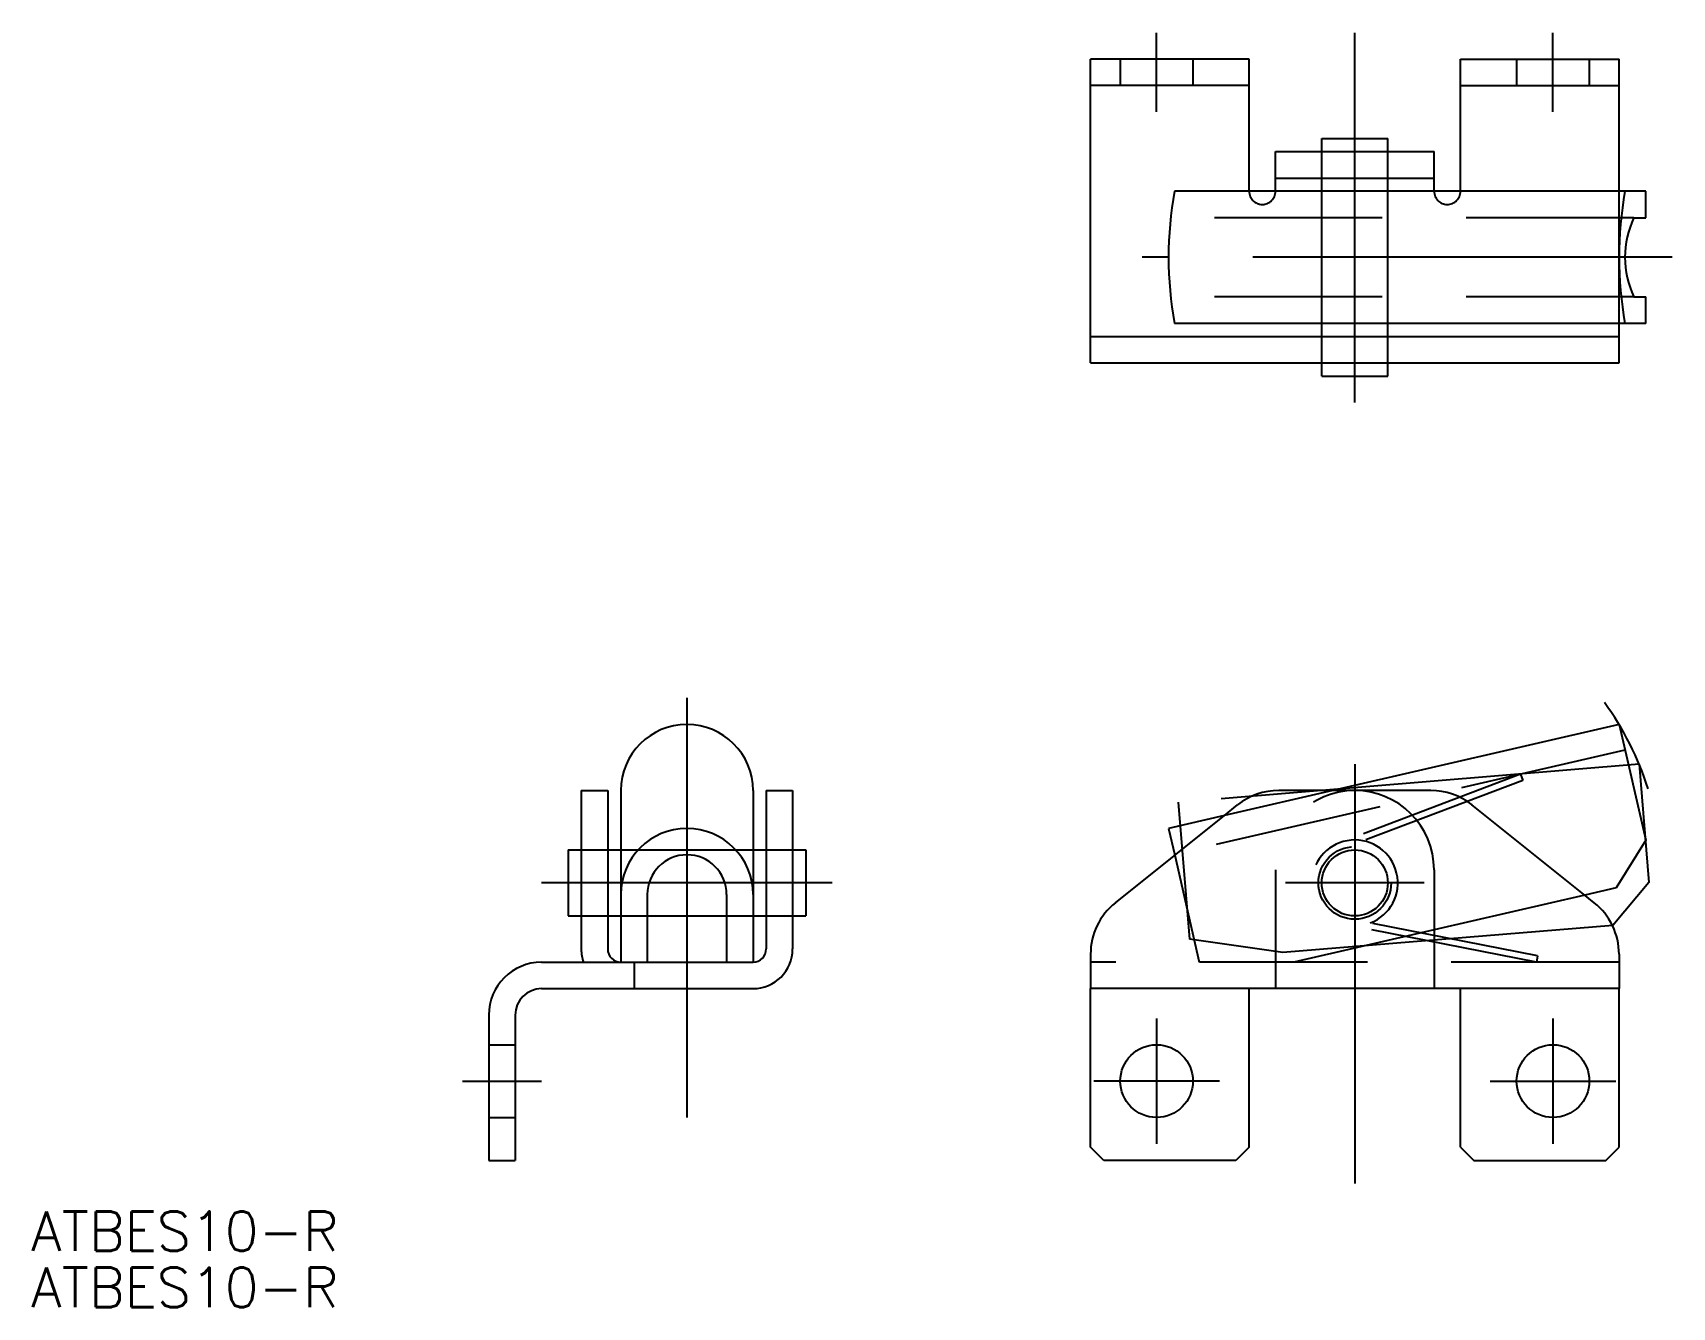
# Model space of a CAD drawing. Extents: x -100 to 24, y -32 to 64.
import ezdxf

# ---------------------------------------------------------------- set-up
doc = ezdxf.new("R2010")
doc.units = 0
for name, pattern in [('CENTER', [50.8, 31.75, -6.35, 6.35, -6.35]), ('DASHED', [19.05, 12.7, -6.35]), ('PHANTOM', [63.5, 31.75, -6.35, 6.35, -6.35, 6.35, -6.35])]:
    doc.linetypes.add(name, pattern=pattern)
doc.layers.get('0').update_dxf_attribs({"linetype": 'CONTINUOUS'})
doc.layers.add('CENTER', color=1, linetype='CENTER')
doc.styles.get("Standard").update_dxf_attribs({"font": 'txt.shx', "height": 3, "bigfont": 'bigfont.shx'})

msp = doc.modelspace()

# ---------------------------------------------------------------- linework, layer by layer
at = {"color": 7, "linetype": 'CONTINUOUS'}
for p, q in [((-20, 39.36), (-20, 62.36)), ((-8, 62.36), (-20, 62.36)), ((-8, 52.36), (-8, 62.36)), ((8, 52.36), (8, 62.36)), ((8, 62.36), (20, 62.36)), ((20, 52.36), (20, 62.36)), ((-2.5, 56.36), (2.5, 56.36)), ((-2.5, 55.36), (-2.5, 56.36)), ((2.5, 55.36), (2.5, 56.36)), ((-6, 55.36), (6, 55.36)), ((-6, 52.36), (-6, 55.36)), ((6, 52.36), (6, 55.36)), ((22.02, 52.36), (-13.65, 52.36)), ((-6, 53.36), (6, 53.36)), ((-2.5, 52.36), (-2.5, 53.36)), ((2.5, 52.36), (2.5, 53.36)), ((22.02, 50.36), (22.02, 52.36)), ((21.12, 50.36), (22.02, 50.36)), ((21.12, 44.36), (22.02, 44.36)), ((22.02, 42.36), (22.02, 44.36)), ((22.02, 42.36), (-13.65, 42.36)), ((-2.5, 41.36), (-2.5, 42.36)), ((2.5, 41.36), (2.5, 42.36)), ((20, 39.36), (20, 42.36)), ((-20, 41.36), (20, 41.36)), ((-20, 39.36), (20, 39.36)), ((-2.5, 38.36), (-2.5, 39.36)), ((2.5, 38.36), (2.5, 39.36)), ((-2.5, 38.36), (2.5, 38.36)), ((20, 12), (-1.66, 7)), ((20, 12), (22.02, 3.23)), ((-58.55, 7), (-58.55, -5)), ((-58.55, 7), (-56.55, 7)), ((-56.55, 7), (-56.55, -5)), ((-55.55, 7), (-55.55, -6)), ((-45.55, 7), (-45.55, -6)), ((-44.55, 7), (-44.55, -5)), ((-44.55, 7), (-42.55, 7)), ((-42.55, 7), (-42.55, -5)), ((-1.66, 7), (-5.75, 7)), ((5.75, 7), (-1.66, 7)), ((-9.87, 5.1), (-14.1, 4.13)), ((-13.67, 2.06), (-9.87, 5.1)), ((-9.87, 5.1), (-8.87, 5.9)), ((17.3, -0.84), (8.87, 5.9)), ((-14.1, 4.13), (-13.63, 2.09)), ((-59.55, 2.5), (-59.55, -2.5)), ((-59.55, 2.5), (-58.55, 2.5)), ((-56.55, 2.5), (-55.55, 2.5)), ((-45.55, 2.5), (-44.55, 2.5)), ((-42.55, 2.5), (-41.55, 2.5)), ((-41.55, 2.5), (-41.55, -2.5)), ((22.02, 3.23), (19.78, -0.37)), ((-18.12, -1.5), (-13.67, 2.06)), ((-53.55, -0.87), (-53.55, -6)), ((-47.55, -0.87), (-47.55, -6)), ((18.12, -1.5), (17.3, -0.84)), ((19.78, -0.37), (17.4, -0.92)), ((-59.55, -2.5), (-58.55, -2.5)), ((-56.55, -2.5), (-55.55, -2.5)), ((-53.55, -2.5), (-47.55, -2.5)), ((-45.55, -2.5), (-44.55, -2.5)), ((-42.55, -2.5), (-41.55, -2.5)), ((-61.55, -6), (-45.55, -6)), ((-20, -5.4), (-20, -8)), ((20, -5.4), (20, -8)), ((-61.55, -8), (-45.55, -8)), ((-20, -20), (-20, -8)), ((-8, -8), (-20, -8)), ((-8, -20), (-8, -8)), ((8, -8), (-8, -8)), ((20, -8), (8, -8)), ((8, -20), (8, -8)), ((20, -20), (20, -8)), ((-65.55, -10), (-65.55, -21)), ((-63.55, -10), (-63.55, -21)), ((-65.55, -21), (-63.55, -21)), ((-19, -21), (-20, -20)), ((-9, -21), (-19, -21)), ((-8, -20), (-9, -21)), ((8, -20), (9, -21)), ((9, -21), (19, -21)), ((19, -21), (20, -20))]:
    msp.add_line(p, q, dxfattribs=at)
at = {"color": 3, "linetype": 'DASHED'}
for p, q in [((-17.75, 62.36), (-17.75, 60.36)), ((-12.25, 62.36), (-12.25, 60.36)), ((12.25, 62.36), (12.25, 60.36)), ((17.75, 62.36), (17.75, 60.36)), ((-8, 60.36), (-20, 60.36)), ((8, 60.36), (20, 60.36)), ((-2.5, 53.36), (-2.5, 55.36)), ((2.5, 53.36), (2.5, 55.36)), ((-2.5, 42.36), (-2.5, 52.36)), ((2.5, 42.36), (2.5, 52.36)), ((20, 42.36), (20, 52.36)), ((21.12, 50.36), (-13.94, 50.36)), ((21.12, 44.36), (-13.94, 44.36)), ((-2.5, 39.36), (-2.5, 41.36)), ((2.5, 39.36), (2.5, 41.36)), ((20.45, 10.05), (-13.65, 2.18)), ((12.54, 8.23), (-1.15, 3.04)), ((12.72, 7.76), (0.65, 3.19)), ((12.54, 8.23), (12.72, 7.76)), ((-1.66, 7), (-9.87, 5.1)), ((-58.55, 2.5), (-56.55, 2.5)), ((-55.55, 2.5), (-45.55, 2.5)), ((-44.55, 2.5), (-42.55, 2.5)), ((-13.63, 2.09), (-11.77, -6)), ((-6, 1), (-6, -8)), ((6, 1), (6, -8)), ((17.4, -0.92), (6, -3.55)), ((-58.55, -2.5), (-56.55, -2.5)), ((-55.55, -2.5), (-53.55, -2.5)), ((-47.55, -2.5), (-45.55, -2.5)), ((-44.55, -2.5), (-42.55, -2.5)), ((6, -3.55), (-4.62, -6)), ((13.75, -6), (-0.62, -3.19)), ((13.84, -5.51), (-0.53, -2.7)), ((-54.55, -6), (-54.55, -8)), ((20, -6), (-20, -6)), ((13.84, -5.51), (13.75, -6)), ((-65.55, -12.25), (-63.55, -12.25)), ((-65.55, -17.75), (-63.55, -17.75))]:
    msp.add_line(p, q, dxfattribs=at)
at = {"color": 3, "linetype": 'PHANTOM'}
for p, q in [((21.52, 9), (-13.36, 6.11)), ((21.52, 9), (22.26, 0.03)), ((-13.36, 6.11), (-12.51, -4.25)), ((22.26, 0.03), (19.52, -3.21)), ((19.52, -3.21), (-5.44, -5.27)), ((-5.44, -5.27), (-12.51, -4.25))]:
    msp.add_line(p, q, dxfattribs=at)
at = {"color": 3, "linetype": 'DASHED'}
msp.add_circle((0, 0), 2.75, dxfattribs=at)
at = {"color": 7, "linetype": 'CONTINUOUS'}
for centre, radius in [((0, 0), 2.5), ((-15, -15), 2.75), ((15, -15), 2.75)]:
    msp.add_circle(centre, radius, dxfattribs=at)
for centre, radius, start, end in [((13.91, 47.36), 28.01, 169.7167, 190.2833), ((48.01, 47.36), 28.01, 169.7167, 190.2833), ((27.46, 47.36), 7.01, 154.6446, 205.3554), ((-50.55, 7), 5, 0, 180), ((-5.75, 2), 5, 90, 128.6598), ((5.75, 2), 5, 51.3402, 90), ((-50.55, -0.87), 5, 0, 180), ((-50.55, -0.87), 3, 0, 180), ((-15, -5.4), 5, 128.6598, 180), ((15, -5.4), 5, 0, 51.3402), ((-61.55, -10), 4, 90, 180), ((-55.55, -5), 3, 180, 199.4712), ((-55.55, -5), 1, 180, 270), ((-45.55, -5), 1, 270, 0), ((-45.55, -5), 3, 270, 0), ((-61.55, -10), 2, 90, 180)]:
    msp.add_arc(centre, radius, start, end, dxfattribs=at)
at = {"color": 3, "linetype": 'DASHED'}
for centre, radius, start, end in [((-7, 52.36), 1, 180, 360), ((7, 52.36), 1, 180, 360), ((0, 1), 6, 0, 180), ((0, 0), 3.25, 291.1394, 258.9351)]:
    msp.add_arc(centre, radius, start, end, dxfattribs=at)
at = {"color": 3, "linetype": 'PHANTOM'}
msp.add_arc((0, 0), 23.32, 17.7848, 35.8768, dxfattribs=at)
at = {"layer": 'CENTER', "color": 1, "linetype": 'CENTER'}
for p, q in [((-15, 58.36), (-15, 64.36)), ((0, 36.36), (0, 64.36)), ((15, 58.36), (15, 64.36)), ((24.02, 47.36), (-16.1, 47.36)), ((-50.55, 14), (-50.55, -23)), ((0, 9), (0, -23)), ((5.25, 0), (-5.25, 0)), ((-39.55, 0), (-61.55, 0)), ((-15, -10.25), (-15, -19.75)), ((15, -10.25), (15, -19.75)), ((-67.55, -15), (-61.55, -15)), ((-10.25, -15), (-19.75, -15)), ((10.25, -15), (19.75, -15))]:
    msp.add_line(p, q, dxfattribs=at)

# ---------------------------------------------------------------- texts
at = {"color": 7, "linetype": 'CONTINUOUS'}
for p in [(-100.19, -27.86), (-100.19, -32.12)]:
    msp.add_text('ATBES10-R', height=3, dxfattribs=at).set_placement(p)

doc.saveas('drawing.dxf')
